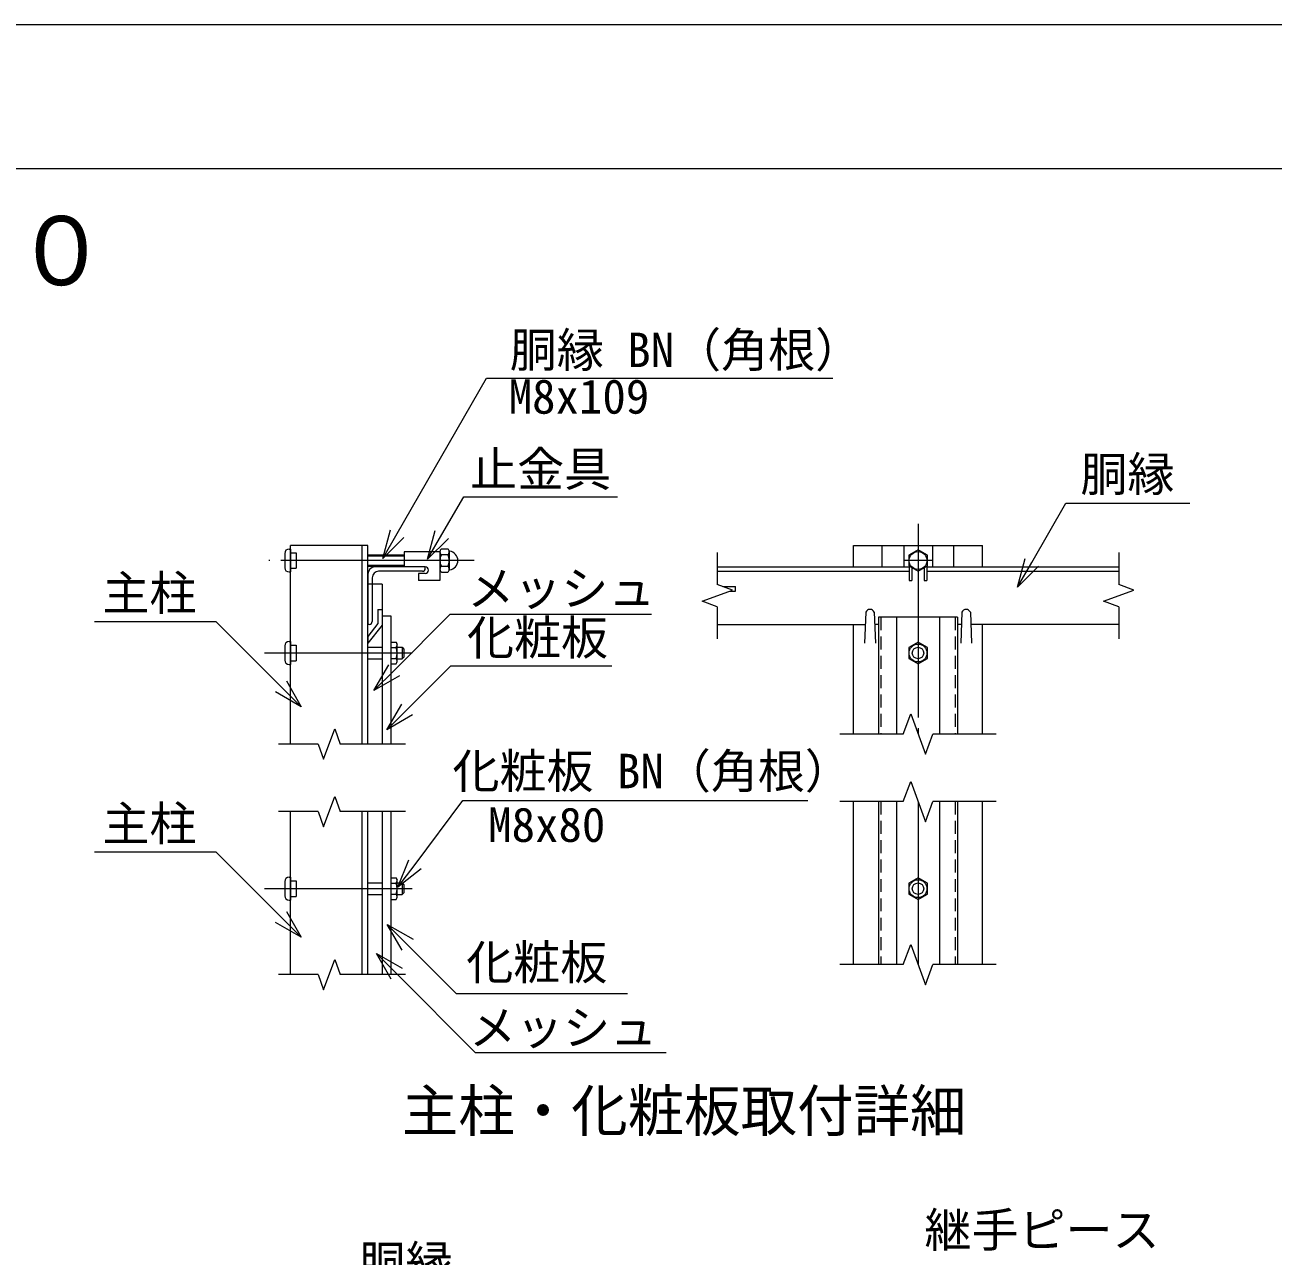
# Model space of a CAD drawing. Units: millimetres, scale not verified. Extents: x -4200 to 4200, y -2970 to 2970.
# Drawn here: x 718 to 2459, y 1253 to 2970 of the extents above; entities that cross this region are included whole.
import ezdxf
from ezdxf.enums import TextEntityAlignment as Align

# ---------------------------------------------------------------- set-up
doc = ezdxf.new("R2010")
doc.units = ezdxf.units.MM
doc.header["$LTSCALE"] = 15
doc.linetypes.add('DASHED1', pattern=[1.8, 1.2, -0.6])
doc.linetypes.add('LONG_CHAIN', pattern=[21, 18, -1, 1, -1])
for name, color, linetype, lineweight in [('0-0_D-STR1', 1, 'Continuous', 9), ('0-1_D-BMK', 2, 'LONG_CHAIN', 9), ('0-2_D-STR-DIM', 7, 'Continuous', 9), ('0-5_0', 7, 'Continuous', 9), ('0-6_D-STR-TXT', 7, 'Continuous', 9), ('0-9_D-STR3', 3, 'Continuous', 9), ('0-A_D-STR2', 7, 'Continuous', 9), ('0-B_D-TTL', 2, 'Continuous', 9)]:
    doc.layers.add(name, color=color, linetype=linetype, lineweight=lineweight)
doc.layers.add('0-7_D-TTL-TXT', color=7, linetype='Continuous')
doc.styles.add('ＭＳ ゴシック', font='')
doc.styles.get('ＭＳ ゴシック').set_extended_font_data('MS Gothic')

# ---------------------------------------------------------------- blocks, each defined once
blk = doc.blocks.new('MLeader1')
at = {"layer": '0-6_D-STR-TXT'}
blk.add_line((1223.37, 1715.46), (1251.65, 1687.18), dxfattribs=at)
for points in [[(1244.07, 1679.6), (1223.37, 1715.46), (1259.23, 1694.76)], [(1251.65, 1687.18), (1319.57, 1619.26), (1550.99, 1619.26), (1558.19, 1619.26)]]:
    blk.add_lwpolyline(points, dxfattribs=at)
blk = doc.blocks.new('MLeader2')
at = {"layer": '0-6_D-STR-TXT'}
blk.add_line((1208.17, 1674.97), (1236.45, 1646.69), dxfattribs=at)
for points in [[(1228.87, 1639.11), (1208.17, 1674.97), (1244.03, 1654.27)], [(1236.45, 1646.69), (1346.15, 1536.99), (1605.04, 1536.99), (1612.24, 1536.99)]]:
    blk.add_lwpolyline(points, dxfattribs=at)
blk = doc.blocks.new('MLeader3')
at = {"layer": '0-5_0'}
blk.add_line((1204.64, 2041.52), (1232.92, 2069.8), dxfattribs=at)
for points in [[(1232.92, 2069.8), (1311.17, 2148.05), (1584.66, 2148.05), (1591.86, 2148.05)], [(1240.5, 2062.22), (1204.64, 2041.52), (1225.34, 2077.38)]]:
    blk.add_lwpolyline(points, dxfattribs=at)
blk = doc.blocks.new('MLeader4')
at = {"layer": '0-5_0'}
blk.add_line((1222.84, 1986.89), (1251.12, 2015.17), dxfattribs=at)
for points in [[(1251.12, 2015.17), (1312.17, 2076.21), (1529.38, 2076.21), (1536.58, 2076.21)], [(1258.7, 2007.59), (1222.84, 1986.89), (1243.55, 2022.75)]]:
    blk.add_lwpolyline(points, dxfattribs=at)
blk = doc.blocks.new('MLeader5')
at = {"layer": '0-5_0'}
blk.add_line((1279.45, 2224.69), (1299.57, 2259.27), dxfattribs=at)
for points in [[(1299.57, 2259.27), (1330.08, 2311.71), (1537.06, 2311.71), (1544.26, 2311.71)], [(1308.83, 2253.88), (1279.45, 2224.69), (1290.3, 2264.65)]]:
    blk.add_lwpolyline(points, dxfattribs=at)
blk = doc.blocks.new('MLeader6')
at = {"layer": '0-5_0'}
blk.add_line((1103.23, 1697.5), (1074.95, 1725.79), dxfattribs=at)
for points in [[(1074.95, 1725.79), (984.73, 1816), (822.33, 1816), (815.13, 1816)], [(1082.53, 1733.37), (1103.23, 1697.5), (1067.37, 1718.21)]]:
    blk.add_lwpolyline(points, dxfattribs=at)
blk = doc.blocks.new('MLeader7')
at = {"layer": '0-5_0'}
blk.add_line((1103.23, 2019.13), (1074.95, 2047.41), dxfattribs=at)
for points in [[(1074.95, 2047.41), (984.73, 2137.63), (822.33, 2137.63), (815.13, 2137.63)], [(1082.53, 2054.99), (1103.23, 2019.13), (1067.37, 2039.83)]]:
    blk.add_lwpolyline(points, dxfattribs=at)
blk = doc.blocks.new('MLeader8')
at = {"layer": '0-5_0'}
blk.add_line((2102.2, 2185.66), (2122.2, 2220.3), dxfattribs=at)
for points in [[(2122.2, 2220.3), (2169.91, 2302.94), (2335.67, 2302.94), (2342.87, 2302.94)], [(2131.48, 2214.94), (2102.2, 2185.66), (2112.92, 2225.66)]]:
    blk.add_lwpolyline(points, dxfattribs=at)
blk = doc.blocks.new('MLeader17')
at = {"layer": '0-5_0'}
blk.add_line((1238.19, 1767.18), (1262.16, 1799.2), dxfattribs=at)
for points in [[(1262.16, 1799.2), (1328.69, 1888.1), (1802.87, 1888.1), (1810.07, 1888.1)], [(1270.74, 1792.78), (1238.19, 1767.18), (1253.58, 1805.63)]]:
    blk.add_lwpolyline(points, dxfattribs=at)
blk = doc.blocks.new('MLeader18')
at = {"layer": '0-5_0'}
blk.add_line((1217.05, 2225.85), (1237, 2260.52), dxfattribs=at)
for points in [[(1237, 2260.52), (1361.7, 2477.21), (1837.59, 2477.21), (1844.79, 2477.21)], [(1246.29, 2255.17), (1217.05, 2225.85), (1227.71, 2265.86)]]:
    blk.add_lwpolyline(points, dxfattribs=at)

msp = doc.modelspace()

# ---------------------------------------------------------------- linework, layer by layer
at = {"layer": '0-0_D-STR1'}
for p, q in [((1088.26, 1966.99), (1088.26, 2243.96)), ((1188.26, 1966.99), (1188.26, 2243.96)), ((1873.67, 2243.96), (2053.67, 2243.96)), ((1873.67, 2213.96), (1873.67, 2243.96)), ((1913.67, 2213.96), (1913.67, 2243.96)), ((1943.67, 2243.96), (1943.67, 2213.96)), ((1983.67, 2243.96), (1983.67, 2213.96)), ((2013.67, 2213.96), (2013.67, 2243.96)), ((2053.67, 2213.96), (2053.67, 2243.96)), ((1276.26, 2213.96), (1206.26, 2213.96)), ((1276.26, 2211.96), (1276.26, 2213.96)), ((1683.67, 2213.96), (1951.17, 2213.96)), ((1976.17, 2213.96), (2243.67, 2213.96)), ((1196.26, 2203.96), (1196.26, 2133.96)), ((1202.26, 2198.96), (1202.26, 2137.96)), ((1272.26, 2207.96), (1211.26, 2207.96)), ((1683.67, 2207.96), (1951.17, 2207.96)), ((1976.17, 2207.96), (2243.67, 2207.96)), ((1216.26, 2189.96), (1196.26, 2189.96)), ((1216.26, 2189.96), (1216.26, 1966.99)), ((1210.26, 2154.72), (1210.26, 2134.96)), ((1210.26, 2154.72), (1216.26, 2154.72)), ((1216.26, 2154.72), (1216.26, 2132.72)), ((1216.26, 2145.96), (1228.26, 2145.96)), ((1228.26, 2145.96), (1228.26, 1966.99)), ((1890.67, 2150.72), (1889.17, 2107.72)), ((1902.67, 2150.72), (1904.17, 2107.72)), ((1908.67, 2143.96), (1908.67, 1980.93)), ((2018.67, 2143.96), (1908.67, 2143.96)), ((1933.67, 2143.96), (1933.67, 1980.93)), ((1993.67, 2143.96), (1993.67, 1980.93)), ((2018.67, 2143.96), (2018.67, 1980.93)), ((2024.67, 2150.72), (2023.17, 2107.72)), ((2036.67, 2150.72), (2038.17, 2107.72)), ((1210.26, 2134.96), (1196.26, 2116.87)), ((1198.26, 2133.96), (1196.26, 2133.96)), ((1216.26, 2132.72), (1196.26, 2107.72)), ((1683.67, 2133.96), (1890.08, 2133.96)), ((1873.67, 1980.93), (1873.67, 2133.96)), ((1908.67, 2133.96), (1903.25, 2133.96)), ((2024.08, 2133.96), (2018.67, 2133.96)), ((2243.67, 2133.96), (2037.25, 2133.96)), ((2053.67, 1980.93), (2053.67, 2133.96)), ((1196.26, 2116.87), (1196.26, 2107.72)), ((1873.67, 1659.31), (1873.67, 1886.75)), ((1908.67, 1886.75), (1908.67, 1659.31)), ((1933.67, 1886.75), (1933.67, 1659.31)), ((1993.67, 1886.75), (1993.67, 1659.31)), ((2018.67, 1886.75), (2018.67, 1659.31)), ((2053.67, 1659.31), (2053.67, 1886.75)), ((1088.26, 1645.36), (1088.26, 1872.8)), ((1188.26, 1645.36), (1188.26, 1872.8)), ((1196.26, 1645.36), (1196.26, 1872.8)), ((1216.26, 1872.8), (1216.26, 1645.36)), ((1228.26, 1872.8), (1228.26, 1645.36))]:
    msp.add_line(p, q, dxfattribs=at)
at = {"layer": '0-0_D-STR1', "linetype": 'DASHED1'}
for p, q in [((1911.87, 2143.96), (1911.87, 1980.93)), ((2015.47, 2143.96), (2015.47, 1980.93)), ((1911.87, 1886.75), (1911.87, 1659.31)), ((2015.47, 1886.75), (2015.47, 1659.31))]:
    msp.add_line(p, q, dxfattribs=at)
at = {"layer": '0-0_D-STR1'}
msp.add_lwpolyline([(1196.26, 1966.99), (1196.26, 2243.96), (1088.26, 2243.96)], dxfattribs=at)
for centre, radius, start, end in [((1206.26, 2203.96), 10, 90, 180), ((1272.26, 2211.96), 4, 270, 0), ((1211.26, 2198.96), 9, 90, 180), ((1896.67, 2148.22), 6.5, 22.61986, 157.38014), ((2030.67, 2148.22), 6.5, 22.61986, 157.38014), ((1198.26, 2137.96), 4, 270, 0)]:
    msp.add_arc(centre, radius, start, end, dxfattribs=at)
at = {"layer": '0-1_D-BMK'}
for p, q in [((1963.67, 2273.96), (1963.67, 1980.93)), ((1344.73, 2222.96), (1058.26, 2222.96)), ((1983.67, 2222.96), (1943.67, 2222.96)), ((1258.26, 2093.96), (1052.26, 2093.96)), ((1963.67, 1886.75), (1963.67, 1659.31)), ((1258.26, 1765.25), (1052.26, 1765.25))]:
    msp.add_line(p, q, dxfattribs=at)
at = {"layer": '0-2_D-STR-DIM'}
for p, q in [((1683.67, 2233.96), (1683.67, 2189.36)), ((2243.67, 2233.96), (2243.67, 2189.36)), ((1662.52, 2166.27), (1704.81, 2181.66)), ((1704.81, 2181.66), (1683.67, 2189.36)), ((1683.67, 2158.57), (1662.52, 2166.27)), ((1683.67, 2158.57), (1683.67, 2113.96)), ((2243.67, 2158.57), (2243.67, 2113.96)), ((1943.15, 1980.93), (1953.41, 2009.12)), ((1953.41, 2009.12), (1973.93, 1952.74)), ((1134.57, 1945.84), (1149.96, 1988.13)), ((1149.96, 1988.13), (1157.65, 1966.99)), ((1943.15, 1980.93), (1854.67, 1980.93)), ((1973.93, 1952.74), (1984.19, 1980.93)), ((2072.67, 1980.93), (1984.19, 1980.93)), ((1126.87, 1966.99), (1071.76, 1966.99)), ((1126.87, 1966.99), (1134.57, 1945.84)), ((1248.85, 1966.99), (1157.65, 1966.99)), ((1943.15, 1886.75), (1953.41, 1914.94)), ((1953.41, 1914.94), (1973.93, 1858.56)), ((1134.57, 1851.66), (1149.96, 1893.94)), ((1149.96, 1893.94), (1157.65, 1872.8)), ((1943.15, 1886.75), (1854.67, 1886.75)), ((1973.93, 1858.56), (1984.19, 1886.75)), ((2072.67, 1886.75), (1984.19, 1886.75)), ((1126.87, 1872.8), (1071.76, 1872.8)), ((1126.87, 1872.8), (1134.57, 1851.66)), ((1248.85, 1872.8), (1157.65, 1872.8)), ((1943.15, 1659.31), (1953.41, 1687.5)), ((1953.41, 1687.5), (1973.93, 1631.12)), ((1134.57, 1624.22), (1149.96, 1666.5)), ((1149.96, 1666.5), (1157.65, 1645.36)), ((1943.15, 1659.31), (1854.67, 1659.31)), ((1973.93, 1631.12), (1984.19, 1659.31)), ((2072.67, 1659.31), (1984.19, 1659.31)), ((1126.87, 1645.36), (1071.76, 1645.36)), ((1126.87, 1645.36), (1134.57, 1624.22)), ((1248.85, 1645.36), (1157.65, 1645.36))]:
    msp.add_line(p, q, dxfattribs=at)
msp.add_lwpolyline([(2243.67, 2158.57), (2222.52, 2166.27), (2264.81, 2181.66), (2243.67, 2189.36)], dxfattribs=at)
at = {"layer": '0-9_D-STR3'}
for p, q in [((1080.26, 2232.96), (1080.26, 2212.96)), ((1086.26, 2238.96), (1088.26, 2238.96)), ((1088.26, 2238.96), (1088.26, 2206.96)), ((1088.26, 2233.76), (1096.26, 2233.76)), ((1096.26, 2233.76), (1096.26, 2212.16)), ((1196.26, 2230.96), (1246.76, 2230.96)), ((1196.26, 2229.46), (1246.76, 2229.46)), ((1246.76, 2234.96), (1246.76, 2213.96)), ((1296.76, 2234.96), (1246.76, 2234.96)), ((1296.76, 2235.43), (1296.76, 2210.74)), ((1296.76, 2235.43), (1296.76, 2210.74)), ((1296.76, 2234.96), (1296.76, 2194.96)), ((1298.76, 2239.16), (1307.76, 2239.16)), ((1307.76, 2231.06), (1298.76, 2231.06)), ((1309.76, 2235.43), (1309.76, 2210.74)), ((1309.76, 2235.43), (1309.76, 2210.74)), ((1088.26, 2212.16), (1096.26, 2212.16)), ((1196.26, 2216.46), (1246.76, 2216.46)), ((1196.26, 2214.96), (1246.76, 2214.96)), ((1276.26, 2213.96), (1246.76, 2213.96)), ((1307.76, 2214.86), (1298.76, 2214.86)), ((1951.17, 2215.17), (1951.17, 2194.96)), ((1955.17, 2212.86), (1955.17, 2194.96)), ((1972.17, 2212.86), (1972.17, 2194.96)), ((1976.17, 2215.17), (1976.17, 2194.96)), ((1086.26, 2206.96), (1088.26, 2206.96)), ((1266.76, 2204.96), (1266.76, 2194.96)), ((1276.26, 2204.96), (1266.76, 2204.96)), ((1296.76, 2194.96), (1266.76, 2194.96)), ((1298.76, 2206.76), (1307.76, 2206.76)), ((1951.17, 2194.96), (1955.17, 2194.96)), ((1972.17, 2194.96), (1976.17, 2194.96)), ((1086.26, 2109.96), (1088.26, 2109.96)), ((1088.26, 2109.96), (1088.26, 2077.96)), ((1228.26, 2108.98), (1235.81, 2108.98)), ((1235.81, 2108.98), (1237.26, 2106.46)), ((1080.26, 2103.96), (1080.26, 2083.96)), ((1088.26, 2104.76), (1096.26, 2104.76)), ((1096.26, 2104.76), (1096.26, 2083.16)), ((1196.26, 2101.96), (1216.26, 2101.96)), ((1228.26, 2101.47), (1235.81, 2101.47)), ((1237.26, 2081.46), (1237.26, 2106.46)), ((1237.26, 2101.96), (1243.86, 2101.96)), ((1243.86, 2101.96), (1246.26, 2099.56)), ((1243.86, 2101.96), (1243.86, 2085.96)), ((1246.26, 2099.56), (1246.26, 2088.36)), ((1086.26, 2077.96), (1088.26, 2077.96)), ((1088.26, 2083.16), (1096.26, 2083.16)), ((1196.26, 2085.96), (1216.26, 2085.96)), ((1228.26, 2086.46), (1235.81, 2086.46)), ((1228.26, 2078.95), (1235.81, 2078.95)), ((1235.81, 2078.95), (1237.26, 2081.46)), ((1237.26, 2085.96), (1243.86, 2085.96)), ((1243.86, 2085.96), (1246.26, 2088.36)), ((1086.26, 1781.25), (1088.26, 1781.25)), ((1088.26, 1781.25), (1088.26, 1749.25)), ((1088.26, 1776.05), (1096.26, 1776.05)), ((1096.26, 1776.05), (1096.26, 1754.45)), ((1228.26, 1780.26), (1235.81, 1780.26)), ((1235.81, 1780.26), (1237.26, 1777.75)), ((1237.26, 1752.75), (1237.26, 1777.75)), ((1080.26, 1775.25), (1080.26, 1755.25)), ((1196.26, 1773.25), (1216.26, 1773.25)), ((1228.26, 1772.75), (1235.81, 1772.75)), ((1237.26, 1773.25), (1243.86, 1773.25)), ((1243.86, 1773.25), (1246.26, 1770.85)), ((1243.86, 1773.25), (1243.86, 1757.25)), ((1243.86, 1757.25), (1246.26, 1759.65)), ((1246.26, 1770.85), (1246.26, 1759.65)), ((1086.26, 1749.25), (1088.26, 1749.25)), ((1088.26, 1754.45), (1096.26, 1754.45)), ((1196.26, 1757.25), (1216.26, 1757.25)), ((1228.26, 1757.74), (1235.81, 1757.74)), ((1228.26, 1750.24), (1235.81, 1750.24)), ((1235.81, 1750.24), (1237.26, 1752.75)), ((1237.26, 1757.25), (1243.86, 1757.25))]:
    msp.add_line(p, q, dxfattribs=at)
for points in [[(1976.67, 2230.47), (1963.67, 2237.98), (1950.67, 2230.47), (1950.67, 2215.46), (1963.67, 2207.95), (1976.67, 2215.46)], [(1976.67, 2101.47), (1963.67, 2108.98), (1950.67, 2101.47), (1950.67, 2086.46), (1963.67, 2078.95), (1976.67, 2086.46)], [(1976.67, 1772.75), (1963.67, 1780.26), (1950.67, 1772.75), (1950.67, 1757.74), (1963.67, 1750.24), (1976.67, 1757.74)]]:
    msp.add_lwpolyline(points, close=True, dxfattribs=at)
for centre, radius in [((1963.67, 2222.96), 12.5), ((1963.67, 2093.96), 12.5), ((1963.67, 2093.96), 8), ((1963.67, 1765.25), 12.5), ((1963.67, 1765.25), 8)]:
    msp.add_circle(centre, radius, dxfattribs=at)
for centre, radius, start, end in [((1086.26, 2232.96), 6, 90, 180), ((1301.84, 2235.11), 5.08, 127.21089, 232.78911), ((1314.16, 2222.96), 17.4, 152.26063, 207.73937), ((1292.36, 2222.96), 17.4, 332.26063, 27.73937), ((1304.69, 2235.11), 5.08, 307.21089, 52.78911), ((1310.51, 2236.86), 1, 189.83916, 262.83194), ((1308.76, 2222.96), 13, 277.16806, 82.83194), ((1086.26, 2212.96), 6, 180, 270), ((1276.26, 2209.46), 4.5, 270, 90), ((1301.86, 2210.81), 5.1, 127.42505, 232.57495), ((1304.66, 2210.81), 5.1, 307.42505, 52.57495), ((1310.51, 2209.07), 1, 97.16806, 163.42019), ((1086.26, 2103.96), 6, 90, 180), ((1230.33, 2105.22), 6.64, 325.61586, 34.38414), ((1212.13, 2093.96), 24.84, 342.4121, 17.5879), ((1086.26, 2083.96), 6, 180, 270), ((1230.33, 2082.71), 6.64, 325.61585, 34.38416), ((1086.26, 1775.25), 6, 90, 180), ((1230.33, 1776.5), 6.64, 325.61586, 34.38414), ((1212.13, 1765.25), 24.84, 342.4121, 17.5879), ((1086.26, 1755.25), 6, 180, 270), ((1230.33, 1753.99), 6.64, 325.61585, 34.38416)]:
    msp.add_arc(centre, radius, start, end, dxfattribs=at)
at = {"layer": '0-A_D-STR2'}
for p, q in [((1691.29, 2186.58), (1708.86, 2186.58)), ((1700.74, 2180.18), (1708.86, 2180.18)), ((1708.86, 2180.18), (1708.86, 2186.58))]:
    msp.add_line(p, q, dxfattribs=at)
at = {"layer": '0-B_D-TTL', "color": 7}
msp.add_lwpolyline([(-4200.19, -2970.08), (4199.81, -2970.08), (4199.81, 2969.92), (-4200.19, 2969.92)], close=True, dxfattribs=at)
at = {"layer": '0-B_D-TTL'}
msp.add_lwpolyline([(-3900.19, 2769.92), (3899.81, 2769.92), (3899.81, -2770.08), (-3900.19, -2770.08)], close=True, dxfattribs=at)

# ---------------------------------------------------------------- block references
at = {"layer": '0-5_0'}
for name in ['MLeader18', 'MLeader5', 'MLeader8', 'MLeader3', 'MLeader7', 'MLeader4', 'MLeader17', 'MLeader6']:
    msp.add_blockref(name, (0, 0), dxfattribs=at)
at = {"layer": '0-6_D-STR-TXT'}
for name in ['MLeader1', 'MLeader2']:
    msp.add_blockref(name, (0, 0), dxfattribs=at)

# ---------------------------------------------------------------- texts
at = {"layer": '0-6_D-STR-TXT', "style": 'ＭＳ ゴシック'}
for s, p in [('胴縁 BN（角根）', (1394.23, 2478.3)), ('M8x109', (1392.63, 2413.35)), ('止金具', (1338.93, 2312.09)), ('胴縁', (2190.22, 2305.16)), ('主柱', (826.02, 2139.28)), ('メッシュ', (1334.92, 2145.74)), ('化粧板', (1334.59, 2076.96)), ('化粧板 BN（角根）', (1314.33, 1890.91)), ('主柱', (826.02, 1817.66)), ('M8x80', (1364.02, 1816.15)), ('化粧板', (1333.58, 1624.03)), ('メッシュ', (1337.54, 1533.07)), ('継手ピース', (1972.68, 1250.94)), ('胴縁', (1183.3, 1204.97))]:
    msp.add_text(s, height=48.06, dxfattribs=at).set_placement(p, align=Align.BOTTOM_LEFT)
at = {"layer": '0-7_D-TTL-TXT', "style": 'ＭＳ ゴシック'}
for s, height, p in [('ＸＦ型ＶＣＨ２４００', 96.22, (-478.27, 2578.27)), ('主柱・化粧板取付詳細', 57.73, (1243.74, 1409.38))]:
    msp.add_text(s, height=height, dxfattribs=at).set_placement(p, align=Align.BOTTOM_LEFT)

doc.saveas('drawing.dxf')
